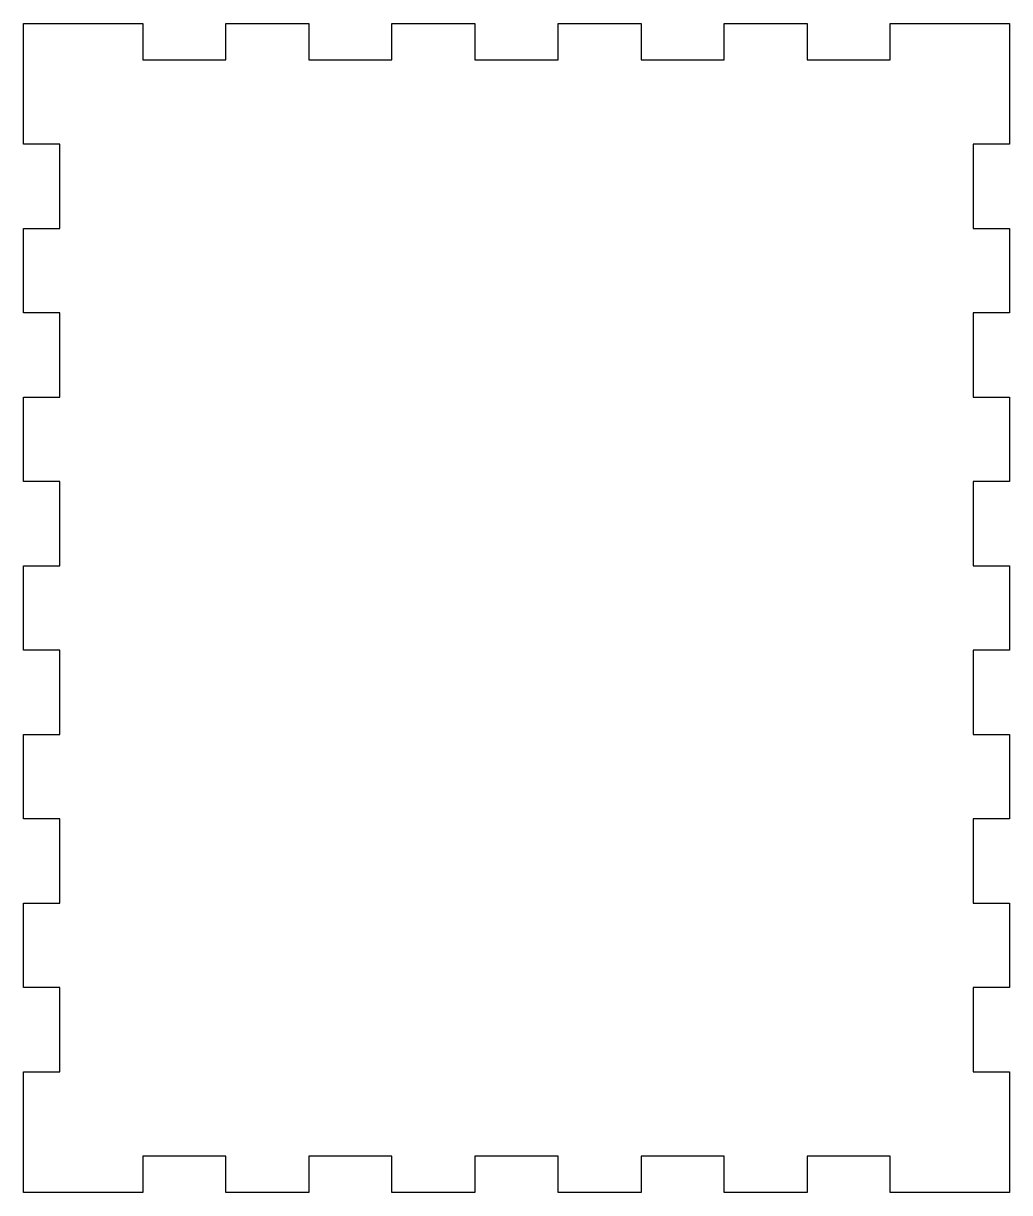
# Model space of a CAD drawing. Extents: x 0 to 108, y 0 to 128.
import ezdxf

# ---------------------------------------------------------------- set-up
doc = ezdxf.new("R2010")
doc.units = 0
doc.layers.get('0').update_dxf_attribs({"linetype": 'CONTINUOUS'})

msp = doc.modelspace()

# ---------------------------------------------------------------- linework, layer by layer
at = {"color": 9}
for p, q in [((0, 128), (13.0914, 128)), ((0, 114.77), (0, 128)), ((13.0914, 128), (13.0914, 124)), ((22.1823, 124), (22.1823, 128)), ((22.1823, 128), (31.2732, 128)), ((31.2732, 128), (31.2732, 124)), ((40.3641, 124), (40.3641, 128)), ((40.3641, 128), (49.4552, 128)), ((49.4552, 128), (49.4552, 124)), ((58.5459, 124), (58.5459, 128)), ((58.5459, 128), (67.637, 128)), ((67.637, 128), (67.637, 124)), ((76.7278, 124), (76.7278, 128)), ((76.7278, 128), (85.8188, 128)), ((85.8188, 128), (85.8188, 124)), ((94.9096, 124), (94.9096, 128)), ((94.9096, 128), (108, 128)), ((108, 128), (108, 114.77)), ((13.0914, 124), (22.1823, 124)), ((31.2732, 124), (40.3641, 124)), ((49.4552, 124), (58.5459, 124)), ((67.637, 124), (76.7278, 124)), ((85.8188, 124), (94.9096, 124)), ((4.00043, 114.77), (0, 114.77)), ((4.00043, 105.538), (4.00043, 114.77)), ((108, 114.77), (104.001, 114.77)), ((104.001, 114.77), (104.001, 105.538)), ((0, 96.3083), (0, 105.538)), ((0, 105.538), (4.00043, 105.538)), ((104.001, 105.538), (108, 105.538)), ((108, 105.538), (108, 96.3083)), ((4.00043, 96.3083), (0, 96.3083)), ((4.00043, 87.0768), (4.00043, 96.3083)), ((108, 96.3083), (104.001, 96.3083)), ((104.001, 96.3083), (104.001, 87.0768)), ((0, 77.8468), (0, 87.0768)), ((0, 87.0768), (4.00043, 87.0768)), ((104.001, 87.0768), (108, 87.0768)), ((108, 87.0768), (108, 77.8468)), ((4.00043, 77.8468), (0, 77.8468)), ((4.00043, 68.6153), (4.00043, 77.8468)), ((108, 77.8468), (104.001, 77.8468)), ((104.001, 77.8468), (104.001, 68.6153)), ((0, 59.3852), (0, 68.6153)), ((0, 68.6153), (4.00043, 68.6153)), ((104.001, 68.6153), (108, 68.6153)), ((108, 68.6153), (108, 59.3852)), ((4.00043, 59.3852), (0, 59.3852)), ((4.00043, 50.1537), (4.00043, 59.3852)), ((108, 59.3852), (104.001, 59.3852)), ((104.001, 59.3852), (104.001, 50.1537)), ((0, 40.9236), (0, 50.1537)), ((0, 50.1537), (4.00043, 50.1537)), ((104.001, 50.1537), (108, 50.1537)), ((108, 50.1537), (108, 40.9236)), ((4.00043, 40.9236), (0, 40.9236)), ((4.00043, 31.6921), (4.00043, 40.9236)), ((108, 40.9236), (104.001, 40.9236)), ((104.001, 40.9236), (104.001, 31.6921)), ((0, 22.462), (0, 31.6921)), ((0, 31.6921), (4.00043, 31.6921)), ((104.001, 31.6921), (108, 31.6921)), ((108, 31.6921), (108, 22.462)), ((4.00043, 22.462), (0, 22.462)), ((4.00043, 13.2305), (4.00043, 22.462)), ((108, 22.462), (104.001, 22.462)), ((104.001, 22.462), (104.001, 13.2305)), ((0, 0), (0, 13.2305)), ((0, 13.2305), (4.00043, 13.2305)), ((104.001, 13.2305), (108, 13.2305)), ((108, 13.2305), (108, 0)), ((22.1823, 4.00043), (13.0914, 4.00043)), ((13.0914, 4.00043), (13.0914, 0)), ((22.1823, 0), (22.1823, 4.00043)), ((40.3641, 4.00043), (31.2732, 4.00043)), ((31.2732, 4.00043), (31.2732, 0)), ((40.3641, 0), (40.3641, 4.00043)), ((58.5459, 4.00043), (49.4552, 4.00043)), ((49.4552, 4.00043), (49.4552, 0)), ((58.5459, 0), (58.5459, 4.00043)), ((76.7278, 4.00043), (67.637, 4.00043)), ((67.637, 4.00043), (67.637, 0)), ((76.7278, 0), (76.7278, 4.00043)), ((94.9096, 4.00043), (85.8188, 4.00043)), ((85.8188, 4.00043), (85.8188, 0)), ((94.9096, 0), (94.9096, 4.00043)), ((13.0914, 0), (0, 0)), ((31.2732, 0), (22.1823, 0)), ((49.4552, 0), (40.3641, 0)), ((67.637, 0), (58.5459, 0)), ((85.8188, 0), (76.7278, 0)), ((108, 0), (94.9096, 0))]:
    msp.add_line(p, q, dxfattribs=at)

doc.saveas('drawing.dxf')
